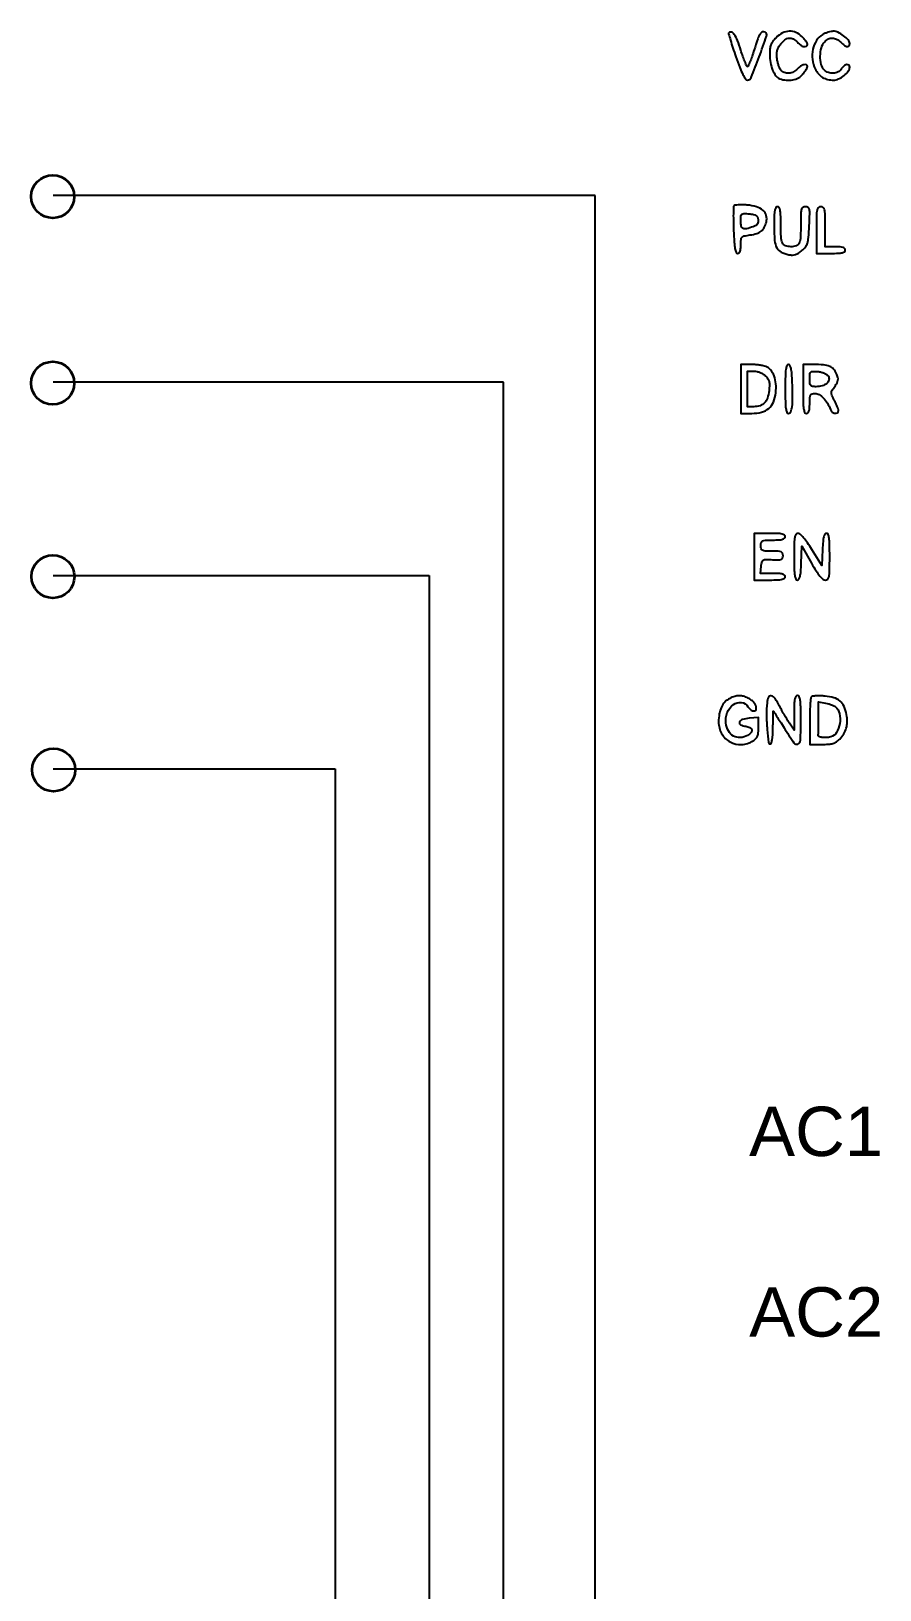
# Model space of a CAD drawing. Header units: millimetres. Extents: x 357084 to 357504, y 509210 to 509507.
# Drawn here: x 357414.19 to 357435.76, y 509430.02 to 509469.65 of the extents above; entities that cross this region are included whole.
import ezdxf

# ---------------------------------------------------------------- set-up
doc = ezdxf.new("R2010")
doc.units = ezdxf.units.MM
doc.layers.add('PDF_Geometría', color=7, linetype='Continuous')
doc.styles.get("Standard").update_dxf_attribs({"font": 'arial.ttf'})

msp = doc.modelspace()

# ---------------------------------------------------------------- linework, layer by layer
at = {"color": 30}
for p, q in [((357428.53, 509465.471), (357414.75, 509465.471)), ((357428.53, 509414.762), (357428.53, 509465.471)), ((357426.198, 509460.727), (357414.75, 509460.727)), ((357426.198, 509420.301), (357426.198, 509460.727)), ((357414.75, 509455.809), (357424.308, 509455.809)), ((357424.308, 509455.809), (357424.308, 509371.668)), ((357414.75, 509450.894), (357421.922, 509450.894)), ((357421.922, 509450.894), (357421.922, 509377.235))]:
    msp.add_line(p, q, dxfattribs=at)
for points in [[(357431.928, 509469.611, 0.268477), (357431.921, 509469.585, 0.003606), (357431.968, 509469.418, 0.009087), (357432.028, 509469.221, 0.005707), (357432.104, 509468.994, 0.00794), (357432.203, 509468.726, 0.023793), (357432.282, 509468.548, 0.029926), (357432.348, 509468.433, 0.251843), (357432.399, 509468.406, 0.306134), (357432.493, 509468.47, 0.00716), (357432.695, 509468.994, 0.00692), (357432.883, 509469.525, 0.349074), (357432.848, 509469.622, 0.228053), (357432.782, 509469.629, 0.16987), (357432.724, 509469.583, 0.054988), (357432.662, 509469.453, 0.007702), (357432.569, 509469.172, -0.007304), (357432.515, 509469.009, -0.011696), (357432.464, 509468.871, -0.005584), (357432.417, 509468.757, -0.300745), (357432.399, 509468.745, -0.300297), (357432.38, 509468.757, -0.005732), (357432.334, 509468.869, -0.011855), (357432.283, 509469.005, -0.007409), (357432.23, 509469.166, 0.01638), (357432.144, 509469.413, 0.056738), (357432.065, 509469.563, 0.136281), (357431.994, 509469.623, 0.314352)], [(357433.129, 509469.484, 0.033721), (357433.044, 509469.387, 0.070406), (357432.996, 509469.3, 0.065931), (357432.971, 509469.199, 0.026522), (357432.964, 509469.057, 0.045669), (357432.983, 509468.851, 0.053122), (357433.039, 509468.662, 0.060976), (357433.122, 509468.516, 0.142439), (357433.22, 509468.441, 0.068079), (357433.385, 509468.403, 0.071642), (357433.552, 509468.411, 0.077026), (357433.699, 509468.463, 0.101652), (357433.807, 509468.555, 0.014683), (357433.852, 509468.616, 0.018289), (357433.89, 509468.675, 0.016758), (357433.918, 509468.725, 0.117439), (357433.924, 509468.753, 0.302967), (357433.898, 509468.793, 0.161669), (357433.836, 509468.797, 0.087531), (357433.75, 509468.759, 0.059811), (357433.67, 509468.689, -0.093194), (357433.57, 509468.613, -0.098175), (357433.45, 509468.58, -0.106946), (357433.336, 509468.596, -0.131752), (357433.248, 509468.658, -0.071196), (357433.22, 509468.704, -0.023059), (357433.191, 509468.779, -0.022463), (357433.167, 509468.867, -0.02345), (357433.151, 509468.955, -0.032965), (357433.144, 509469.067, -0.062511), (357433.155, 509469.156, -0.065352), (357433.187, 509469.238, -0.039412), (357433.245, 509469.324, -0.062447), (357433.353, 509469.431, -0.139495), (357433.459, 509469.473, -0.153702), (357433.564, 509469.451, -0.08132), (357433.67, 509469.367, 0.059014), (357433.753, 509469.294, 0.097918), (357433.838, 509469.258, 0.185222), (357433.898, 509469.267, 0.267959), (357433.924, 509469.313, 0.130216), (357433.916, 509469.344, 0.023416), (357433.883, 509469.395, 0.023867), (357433.839, 509469.453, 0.01959), (357433.785, 509469.51, 0.090957), (357433.632, 509469.616, 0.116235), (357433.463, 509469.649, 0.110506), (357433.292, 509469.603, 0.076366)], [(357434.311, 509469.563, 0.129083), (357434.155, 509469.416, 0.086997), (357434.062, 509469.188, 0.081546), (357434.049, 509468.928, 0.091335), (357434.122, 509468.688, 0.056372), (357434.207, 509468.561, 0.081476), (357434.31, 509468.473, 0.080992), (357434.435, 509468.423, 0.055017), (357434.588, 509468.406, 0.110341), (357434.717, 509468.435, 0.059329), (357434.855, 509468.521, 0.060709), (357434.963, 509468.632, 0.164365), (357434.997, 509468.735, 0.224355), (357434.974, 509468.785, 0.229105), (357434.92, 509468.798, 0.125213), (357434.847, 509468.762, 0.075495), (357434.785, 509468.689, -0.134433), (357434.702, 509468.612, -0.105927), (357434.583, 509468.58, -0.100871), (357434.456, 509468.598, -0.110234), (357434.352, 509468.664, -0.137764), (357434.273, 509468.804, -0.063011), (357434.25, 509469.014, -0.062233), (357434.279, 509469.228, -0.117075), (357434.362, 509469.381, -0.09397), (357434.455, 509469.452, -0.126104), (357434.558, 509469.475, -0.116234), (357434.666, 509469.445, -0.072144), (357434.772, 509469.367, 0.036054), (357434.863, 509469.288, 0.125418), (357434.934, 509469.258, 0.277294), (357434.979, 509469.277, 0.159068), (357434.997, 509469.334, 0.186607), (357434.962, 509469.425, 0.047506), (357434.843, 509469.533, 0.048156), (357434.7, 509469.621, 0.117898), (357434.58, 509469.647, 0.048481), (357434.524, 509469.64, 0.02203), (357434.452, 509469.621, 0.02157), (357434.377, 509469.595, 0.027651)], [(357432.05, 509465.207, 0.112192), (357432.041, 509465.17, 0.003083), (357432.04, 509465.002, 0.006215), (357432.041, 509464.804, 0.004207), (357432.048, 509464.579, 0.005804), (357432.063, 509464.286, 0.028064), (357432.082, 509464.121, 0.052911), (357432.109, 509464.027, 0.305338), (357432.15, 509464, 0.195004), (357432.185, 509464.014, 0.113423), (357432.21, 509464.053, 0.064928), (357432.225, 509464.119, 0.022338), (357432.229, 509464.218, -0.021402), (357432.235, 509464.355, -0.168169), (357432.261, 509464.412, -0.15513), (357432.317, 509464.443, -0.017456), (357432.463, 509464.468, 0.039666), (357432.634, 509464.505, 0.09358), (357432.75, 509464.565, 0.106043), (357432.827, 509464.658, 0.060833), (357432.879, 509464.794, 0.126962), (357432.877, 509464.959, 0.146272), (357432.794, 509465.092, 0.109102), (357432.628, 509465.184, 0.051867), (357432.387, 509465.229, 0.015079), (357432.266, 509465.236, 0.022508), (357432.159, 509465.233, 0.018938), (357432.075, 509465.225, 0.246058)], [(357433.077, 509464.686, 0.018948), (357433.09, 509464.329, 0.101746), (357433.144, 509464.143, 0.157997), (357433.254, 509464.035, 0.066403), (357433.453, 509463.967, 0.047949), (357433.544, 509463.958, 0.077463), (357433.621, 509463.969, 0.069752), (357433.696, 509464.005, 0.032092), (357433.783, 509464.071, 0.051335), (357433.874, 509464.166, 0.092023), (357433.923, 509464.262, 0.051549), (357433.949, 509464.404, 0.007441), (357433.969, 509464.697, 0.00402), (357433.983, 509465.007, 0.056838), (357433.974, 509465.118, 0.206435), (357433.941, 509465.167, 0.142386), (357433.875, 509465.186, 0.130135), (357433.809, 509465.169, 0.195985), (357433.773, 509465.123, 0.064125), (357433.758, 509465.022, 0.005722), (357433.755, 509464.767, -0.010203), (357433.747, 509464.416, -0.090566), (357433.714, 509464.266, -0.205956), (357433.639, 509464.194, -0.089297), (357433.5, 509464.169, -0.089297), (357433.362, 509464.194, -0.205956), (357433.287, 509464.266, -0.090566), (357433.253, 509464.416, -0.010203), (357433.246, 509464.767, 0.007779), (357433.243, 509464.985, 0.042124), (357433.229, 509465.102, 0.099213), (357433.203, 509465.164, 0.248887), (357433.161, 509465.186, 0.271438), (357433.119, 509465.161, 0.08586), (357433.093, 509465.089, 0.035924), (357433.08, 509464.951, 0.006089)], [(357434.15, 509464.593), (357434.15, 509464), (357434.517, 509464, 0.00942), (357434.705, 509464.003, 0.047315), (357434.809, 509464.017, 0.108427), (357434.864, 509464.043, 0.232029), (357434.884, 509464.085, 0.188641), (357434.869, 509464.124, 0.12648), (357434.828, 509464.15, 0.063857), (357434.753, 509464.165, 0.016668), (357434.63, 509464.169), (357434.376, 509464.169), (357434.376, 509464.678, 0.004487), (357434.373, 509464.987, 0.050222), (357434.359, 509465.108, 0.168559), (357434.324, 509465.164, 0.17273), (357434.263, 509465.186, 0.193568), (357434.201, 509465.161, 0.15568), (357434.167, 509465.098, 0.043488), (357434.153, 509464.958, 0.003595)], [(357432.671, 509464.861, -0.069909), (357432.671, 509464.798, -0.120799), (357432.652, 509464.75, -0.104215), (357432.61, 509464.711, -0.043316), (357432.54, 509464.678, -0.02592), (357432.373, 509464.624, -0.175473), (357432.288, 509464.631, -0.238964), (357432.243, 509464.689, -0.049387), (357432.229, 509464.822, -0.018958), (357432.234, 509464.949, -0.197739), (357432.257, 509464.995, -0.18497), (357432.306, 509465.013, -0.016266), (357432.441, 509465.006, -0.024618), (357432.551, 509464.991, -0.09536), (357432.614, 509464.967, -0.139429), (357432.651, 509464.926, -0.078724)], [(357432.229, 509460.554), (357432.229, 509459.932), (357432.509, 509459.932, 0.062168), (357432.76, 509459.964, 0.11591), (357432.941, 509460.058, 0.119403), (357433.058, 509460.22, 0.068422), (357433.118, 509460.456, 0.049527), (357433.121, 509460.685, 0.068674), (357433.075, 509460.885, 0.082662), (357432.988, 509461.036, 0.130129), (357432.867, 509461.123, 0.041984), (357432.797, 509461.143, 0.015614), (357432.697, 509461.16, 0.015344), (357432.586, 509461.171, 0.017918), (357432.48, 509461.175), (357432.229, 509461.175)], [(357433.359, 509460.554, 0.004969), (357433.362, 509460.233, 0.026383), (357433.375, 509460.058, 0.051616), (357433.398, 509459.961, 0.320088), (357433.438, 509459.932, 0.30122), (357433.499, 509459.973, 0.067911), (357433.534, 509460.101, 0.034363), (357433.548, 509460.327, 0.007845), (357433.538, 509460.709, 0.007646), (357433.526, 509460.942, 0.034745), (357433.507, 509461.076, 0.069297), (357433.48, 509461.151, 0.278112), (357433.44, 509461.175, 0.31311), (357433.399, 509461.147, 0.057139), (357433.375, 509461.052, 0.027364), (357433.362, 509460.879, 0.004825)], [(357433.811, 509460.554, 0.004556), (357433.814, 509460.219, 0.029335), (357433.827, 509460.05, 0.06897), (357433.852, 509459.961, 0.298365), (357433.896, 509459.932, 0.188641), (357433.935, 509459.948, 0.12648), (357433.962, 509459.989, 0.063857), (357433.977, 509460.064, 0.016668), (357433.981, 509460.187, -0.012819), (357433.984, 509460.337, -0.111506), (357434.002, 509460.4, -0.208852), (357434.041, 509460.431, -0.063025), (357434.118, 509460.441, -0.140526), (357434.221, 509460.411, -0.063477), (357434.331, 509460.321, -0.055285), (357434.432, 509460.189, -0.047945), (357434.506, 509460.031, 0.137437), (357434.553, 509459.966, 0.136381), (357434.626, 509459.935, 0.197152), (357434.687, 509459.95, 0.245181), (357434.713, 509460.003, 0.073092), (357434.706, 509460.042, 0.013757), (357434.68, 509460.11, 0.014445), (357434.646, 509460.189, 0.012787), (357434.606, 509460.269, -0.015236), (357434.544, 509460.394, -0.115155), (357434.532, 509460.458, -0.130625), (357434.549, 509460.518, -0.021718), (357434.617, 509460.618, 0.027722), (357434.677, 509460.709, 0.096969), (357434.7, 509460.775, 0.101403), (357434.695, 509460.843, 0.031907), (357434.662, 509460.941, 0.084261), (357434.589, 509461.057, 0.115552), (357434.489, 509461.127, 0.075165), (357434.334, 509461.164, 0.01968), (357434.079, 509461.174), (357433.811, 509461.175)], [(357432.857, 509460.886, -0.05177), (357432.917, 509460.813, -0.086089), (357432.948, 509460.74, -0.06642), (357432.958, 509460.648, -0.020489), (357432.948, 509460.508, -0.051034), (357432.907, 509460.321, -0.112733), (357432.832, 509460.197, -0.127313), (357432.718, 509460.126, -0.074899), (357432.558, 509460.102), (357432.399, 509460.102), (357432.399, 509460.554), (357432.399, 509461.006), (357432.568, 509461.006, -0.056465), (357432.644, 509460.997, -0.041685), (357432.724, 509460.972, -0.041701), (357432.798, 509460.933, -0.056667)], [(357434.455, 509460.875, -0.200635), (357434.469, 509460.782, -0.158172), (357434.414, 509460.694, -0.107406), (357434.296, 509460.631, -0.067666), (357434.139, 509460.61, -0.038137), (357434.049, 509460.617, -0.189824), (357434.006, 509460.642, -0.147556), (357433.985, 509460.694, -0.020493), (357433.981, 509460.811, -0.01877), (357433.985, 509460.938, -0.19441), (357434.008, 509460.983, -0.187934), (357434.056, 509461.001, -0.017366), (357434.187, 509460.995, -0.037258), (357434.275, 509460.981, -0.046478), (357434.353, 509460.954, -0.052864), (357434.416, 509460.918, -0.098564)], [(357432.568, 509456.289), (357432.568, 509455.695), (357432.964, 509455.695, 0.008455), (357433.168, 509455.699, 0.044348), (357433.279, 509455.713, 0.103378), (357433.338, 509455.739, 0.241448), (357433.359, 509455.78, 0.212815), (357433.341, 509455.821, 0.117712), (357433.293, 509455.847, 0.053985), (357433.202, 509455.861, 0.011907), (357433.045, 509455.865), (357432.731, 509455.865), (357432.748, 509456.047, -0.030599), (357432.766, 509456.159, -0.209936), (357432.799, 509456.203, -0.136681), (357432.861, 509456.219, -0.010743), (357433.034, 509456.212, 0.010984), (357433.19, 509456.206, 0.094478), (357433.258, 509456.217, 0.215063), (357433.291, 509456.25, 0.091575), (357433.303, 509456.313, 0.101126), (357433.29, 509456.375, 0.196004), (357433.255, 509456.41, 0.087275), (357433.181, 509456.426, 0.011312), (357433.02, 509456.43, -0.010324), (357432.849, 509456.433, -0.105983), (357432.78, 509456.451, -0.217022), (357432.748, 509456.491, -0.063163), (357432.738, 509456.571, -0.067911), (357432.749, 509456.652, -0.221767), (357432.783, 509456.692, -0.098356), (357432.856, 509456.709, -0.008616), (357433.048, 509456.712, 0.01212), (357433.204, 509456.716, 0.054498), (357433.293, 509456.73, 0.118311), (357433.341, 509456.757, 0.211442), (357433.359, 509456.797, 0.241448), (357433.338, 509456.839, 0.103378), (357433.279, 509456.865, 0.044348), (357433.168, 509456.878, 0.008455), (357432.964, 509456.882), (357432.568, 509456.882)], [(357433.585, 509456.289, 0.004993), (357433.588, 509455.975, 0.029508), (357433.601, 509455.811, 0.0657), (357433.626, 509455.723, 0.301248), (357433.668, 509455.695, 0.26124), (357433.708, 509455.718, 0.080773), (357433.736, 509455.786, 0.03865), (357433.755, 509455.909, 0.00834), (357433.766, 509456.125), (357433.783, 509456.554), (357434.027, 509456.125, 0.011083), (357434.145, 509455.927, 0.031809), (357434.239, 509455.797, 0.046264), (357434.316, 509455.718, 0.176219), (357434.38, 509455.695, 0.206005), (357434.439, 509455.721, 0.145055), (357434.472, 509455.786, 0.041791), (357434.486, 509455.928, 0.00372), (357434.489, 509456.289, 0.004999), (357434.486, 509456.602, 0.029461), (357434.473, 509456.766, 0.06542), (357434.449, 509456.854, 0.301596), (357434.407, 509456.882, 0.255951), (357434.366, 509456.86, 0.083105), (357434.339, 509456.794, 0.040152), (357434.32, 509456.676, 0.008956), (357434.308, 509456.472), (357434.291, 509456.063), (357434.037, 509456.472, 0.013186), (357433.925, 509456.643, 0.025679), (357433.824, 509456.772, 0.02833), (357433.74, 509456.859, 0.187439), (357433.684, 509456.881, 0.242105), (357433.632, 509456.855, 0.115578), (357433.602, 509456.783, 0.037234), (357433.588, 509456.633, 0.004103)], [(357431.948, 509452.685, 0.086782), (357431.826, 509452.594, 0.07838), (357431.737, 509452.464, 0.067346), (357431.684, 509452.296, 0.042739), (357431.665, 509452.09, 0.130641), (357431.743, 509451.791, 0.138541), (357431.958, 509451.579, 0.139518), (357432.251, 509451.511, 0.133145), (357432.542, 509451.606, 0.05591), (357432.613, 509451.665, 0.095754), (357432.654, 509451.729, 0.073847), (357432.675, 509451.815, 0.022665), (357432.681, 509451.949), (357432.681, 509452.201), (357432.441, 509452.181, 0.052951), (357432.272, 509452.149, 0.224047), (357432.198, 509452.081, 0.400158), (357432.224, 509452.015, 0.082094), (357432.356, 509451.977, -0.090037), (357432.461, 509451.946, -0.229637), (357432.507, 509451.884, -0.231515), (357432.487, 509451.81, -0.091135), (357432.403, 509451.743, -0.106519), (357432.214, 509451.689, -0.148916), (357432.044, 509451.728, -0.139851), (357431.917, 509451.859, -0.089744), (357431.852, 509452.061, -0.128744), (357431.885, 509452.325, -0.139548), (357432.042, 509452.529, -0.19323), (357432.245, 509452.582, -0.225102), (357432.412, 509452.475, 0.07518), (357432.475, 509452.401, 0.1295), (357432.548, 509452.366, 0.237065), (357432.601, 509452.38, 0.215558), (357432.624, 509452.433, 0.086065), (357432.61, 509452.507, 0.079562), (357432.572, 509452.574, 0.066069), (357432.508, 509452.636, 0.037305), (357432.417, 509452.693, 0.052937), (357432.3, 509452.739, 0.072427), (357432.189, 509452.753, 0.069301), (357432.074, 509452.736, 0.043881)], [(357432.897, 509452.574, 0.026768), (357432.883, 509452.259, 0.017725), (357432.9, 509451.898, 0.00912), (357432.934, 509451.561, 0.476134), (357432.982, 509451.531, 0.246699), (357433.011, 509451.561, 0.031133), (357433.031, 509451.652, 0.026812), (357433.044, 509451.783, 0.011652), (357433.048, 509451.958, -0.001916), (357433.049, 509452.113, -0.003196), (357433.051, 509452.244, -0.000412), (357433.053, 509452.359, -0.411204), (357433.057, 509452.362, -0.251857), (357433.062, 509452.36, -0.000222), (357433.14, 509452.238, -0.002152), (357433.227, 509452.101, -0.001308), (357433.329, 509451.939, 0.011167), (357433.581, 509451.553, 0.366091), (357433.681, 509451.526, 0.282691), (357433.746, 509451.624, 0.008454), (357433.755, 509452.136, 0.004556), (357433.752, 509452.471, 0.029335), (357433.739, 509452.64, 0.06897), (357433.714, 509452.729, 0.298365), (357433.67, 509452.758, 0.254515), (357433.628, 509452.735, 0.095765), (357433.602, 509452.671, 0.040486), (357433.588, 509452.548, 0.007325), (357433.585, 509452.32), (357433.584, 509451.882), (357433.469, 509452.052, -0.012488), (357433.415, 509452.135, -0.005293), (357433.346, 509452.25, -0.005233), (357433.276, 509452.374, -0.006822), (357433.214, 509452.489, 0.030648), (357433.099, 509452.682, 0.17901), (357433.004, 509452.749, 0.37019), (357432.934, 509452.716, 0.079508)], [(357434.023, 509452.726, 0.173489), (357434.006, 509452.689, 0.005526), (357433.993, 509452.524, 0.010102), (357433.984, 509452.325, 0.00677), (357433.981, 509452.099), (357433.981, 509451.515), (357434.294, 509451.515, 0.01771), (357434.462, 509451.521, 0.055965), (357434.573, 509451.541, 0.073553), (357434.659, 509451.582, 0.049353), (357434.744, 509451.651, 0.059144), (357434.847, 509451.783, 0.069399), (357434.911, 509451.929, 0.066373), (357434.934, 509452.091, 0.048109), (357434.917, 509452.274, 0.056502), (357434.853, 509452.482, 0.112714), (357434.752, 509452.619, 0.108232), (357434.598, 509452.702, 0.049502), (357434.371, 509452.744, 0.014049), (357434.251, 509452.75, 0.019323), (357434.143, 509452.749, 0.016309), (357434.055, 509452.741, 0.17086)], [(357434.635, 509452.471, -0.170249), (357434.739, 509452.299, -0.09032), (357434.745, 509452.047, -0.093715), (357434.662, 509451.818, -0.201243), (357434.515, 509451.707, -0.045876), (357434.401, 509451.689, -0.05319), (357434.293, 509451.694, -0.070321), (357434.215, 509451.717, -0.357704), (357434.196, 509451.755, 0.051082), (357434.201, 509451.785, 0.00182), (357434.204, 509451.903, 0.003344), (357434.206, 509452.043, 0.002334), (357434.207, 509452.2), (357434.207, 509452.602), (357434.385, 509452.567, -0.021714), (357434.458, 509452.549, -0.020149), (357434.532, 509452.524, -0.020606), (357434.596, 509452.497, -0.061449)]]:
    msp.add_lwpolyline(points, format="xyb", close=True)
at = {"layer": 'PDF_Geometría', "lineweight": 35}
for centre in [(357414.74, 509465.444), (357414.739, 509460.701), (357414.744, 509455.783), (357414.762, 509450.868)]:
    msp.add_circle(centre, 0.547, dxfattribs=at)

# ---------------------------------------------------------------- texts
at = {"char_height": 1.2542, "attachment_point": 1}
for s, insert in [('\\P\\P      AC1', (357429.52, 509446.487)), ('\\P\\P      AC2', (357429.523, 509441.896))]:
    msp.add_mtext_dynamic_manual_height_columns(s, width=14.62082, gutter_width=10.452, heights=[9.566], dxfattribs=dict(at, insert=insert))

doc.saveas('drawing.dxf')
